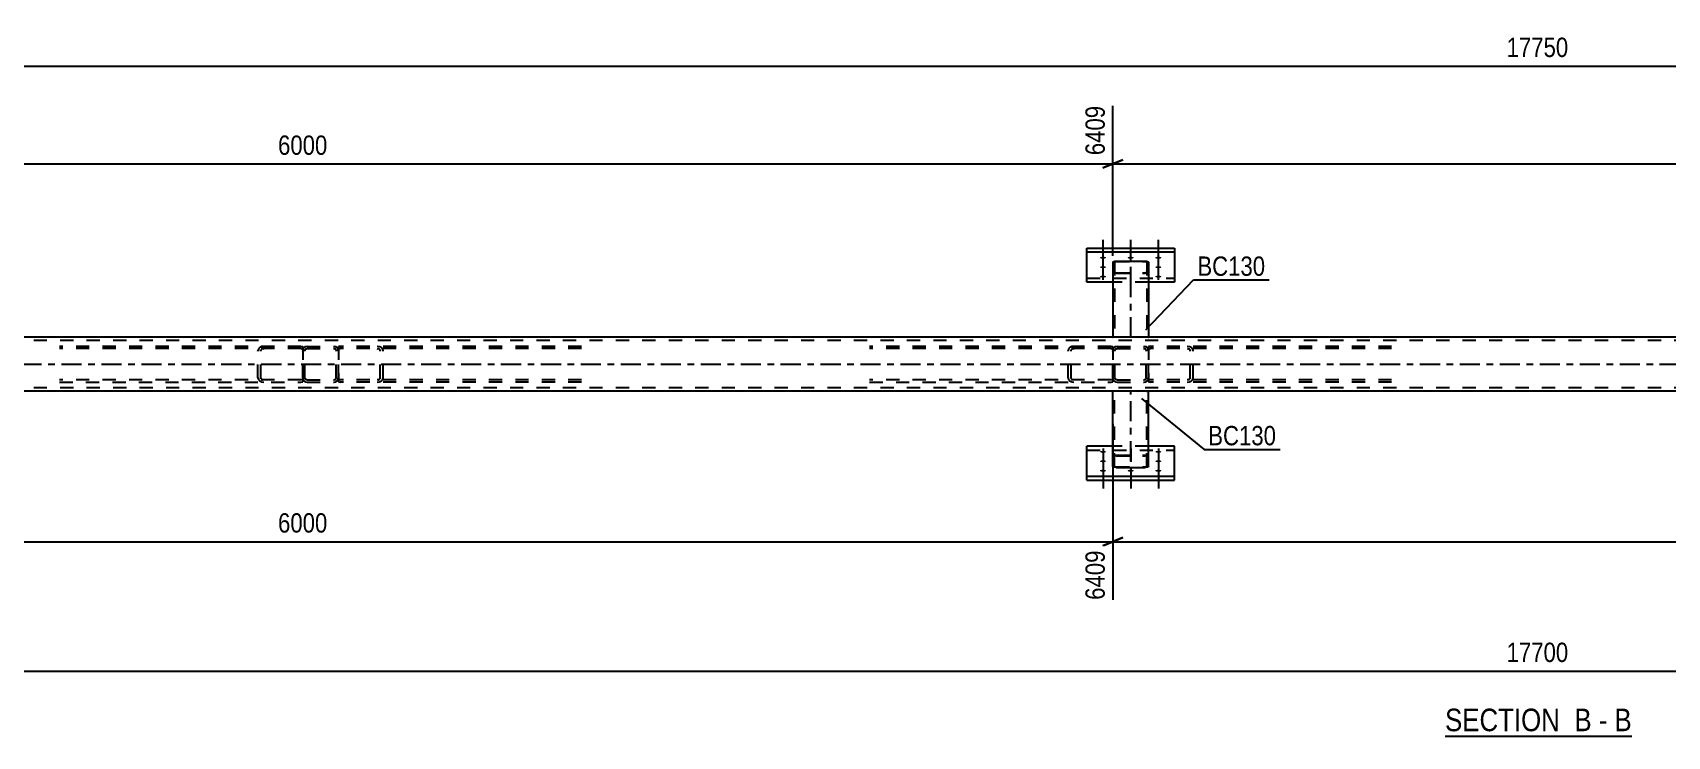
# Model space of a CAD drawing. Header units: millimetres. Extents: x 0 to 1189, y 0 to 841.
# Drawn here: x 172 to 414.2, y 322.6 to 426.8 of the extents above; entities that cross this region are included whole.
import ezdxf

# ---------------------------------------------------------------- set-up
doc = ezdxf.new("R2010")
doc.units = ezdxf.units.MM
doc.linetypes.add('DXK_LINE_DOT2', pattern=[3.9198, 1.9599, -1.9599])
doc.linetypes.add('DXK_LINE_DOT3', pattern=[5.9187, 2.979, -0.9799, 0.9799, -0.9799])
doc.styles.add('Arial Narrow', font='ARIALN.TTF', dxfattribs={"height": 0.2})

# ---------------------------------------------------------------- blocks, each defined once
blk = doc.blocks.new('Unknown-717048542-21 - 5580')
at = {"color": 6, "linetype": 'Continuous'}
blk.add_line((381.24, 322.64), (408.89, 322.64), dxfattribs=at)
at = {"color": 0, "linetype": 'Continuous'}
blk.add_wipeout([(399.35, 323.39), (399.35, 326.89), (381.24, 326.89), (381.24, 323.39)], dxfattribs=at)
at = {"color": 7, "linetype": 'Continuous', "style": 'Arial Narrow'}
blk.add_text('SECTION ', height=3.34, dxfattribs=at).set_placement((381.24, 323.39))
at = {"color": 0, "linetype": 'Continuous'}
blk.add_wipeout([(402.96, 323.39), (402.96, 326.89), (400.4, 326.89), (400.4, 323.39)], dxfattribs=at)
at = {"color": 7, "linetype": 'Continuous', "style": 'Arial Narrow'}
blk.add_text('B', height=3.34, dxfattribs=at).set_placement((400.4, 323.39))
at = {"color": 0, "linetype": 'Continuous'}
blk.add_wipeout([(405.28, 323.39), (405.28, 326.89), (404.01, 326.89), (404.01, 323.39)], dxfattribs=at)
at = {"color": 7, "linetype": 'Continuous', "style": 'Arial Narrow'}
blk.add_text('-', height=3.34, dxfattribs=at).set_placement((404.01, 323.39))
at = {"color": 0, "linetype": 'Continuous'}
blk.add_wipeout([(408.89, 323.39), (408.89, 326.89), (406.33, 326.89), (406.33, 323.39)], dxfattribs=at)
at = {"color": 7, "linetype": 'Continuous', "style": 'Arial Narrow'}
blk.add_text('B', height=3.34, dxfattribs=at).set_placement((406.33, 323.39))
blk = doc.blocks.new('Bolt-717048542-5727 - 5580')
at = {"linetype": 'Continuous'}
for points in [[(330.57, 364.63), (330.47, 364.63), (330.39, 364.64), (330.31, 364.65), (330.24, 364.68), (330.18, 364.7), (330.15, 364.73), (330.13, 364.76), (330.13, 364.79), (330.15, 364.82), (330.18, 364.85), (330.24, 364.88), (330.31, 364.9), (330.39, 364.91), (330.47, 364.92), (330.57, 364.93), (330.66, 364.92), (330.74, 364.91), (330.82, 364.9), (330.89, 364.88), (330.95, 364.85), (330.98, 364.82), (331, 364.79), (331, 364.76), (330.98, 364.73), (330.95, 364.7), (330.89, 364.68), (330.82, 364.65), (330.74, 364.64), (330.66, 364.63)], [(330.57, 363.22), (330.47, 363.23), (330.39, 363.24), (330.31, 363.25), (330.24, 363.27), (330.18, 363.3), (330.15, 363.33), (330.13, 363.36), (330.13, 363.39), (330.15, 363.42), (330.18, 363.45), (330.24, 363.47), (330.31, 363.5), (330.39, 363.51), (330.47, 363.52), (330.57, 363.52), (330.66, 363.52), (330.74, 363.51), (330.82, 363.5), (330.89, 363.47), (330.95, 363.45), (330.98, 363.42), (331, 363.39), (331, 363.36), (330.98, 363.33), (330.95, 363.3), (330.89, 363.27), (330.82, 363.25), (330.74, 363.24), (330.66, 363.23)], [(338.77, 364.63), (338.67, 364.63), (338.59, 364.64), (338.51, 364.65), (338.44, 364.68), (338.38, 364.7), (338.35, 364.73), (338.33, 364.76), (338.33, 364.79), (338.35, 364.82), (338.38, 364.85), (338.44, 364.88), (338.51, 364.9), (338.59, 364.91), (338.67, 364.92), (338.77, 364.93), (338.86, 364.92), (338.94, 364.91), (339.02, 364.9), (339.09, 364.88), (339.15, 364.85), (339.18, 364.82), (339.2, 364.79), (339.2, 364.76), (339.18, 364.73), (339.15, 364.7), (339.09, 364.68), (339.02, 364.65), (338.94, 364.64), (338.86, 364.63)], [(338.77, 363.22), (338.67, 363.23), (338.59, 363.24), (338.51, 363.25), (338.44, 363.27), (338.38, 363.3), (338.35, 363.33), (338.33, 363.36), (338.33, 363.39), (338.35, 363.42), (338.38, 363.45), (338.44, 363.47), (338.51, 363.5), (338.59, 363.51), (338.67, 363.52), (338.77, 363.52), (338.86, 363.52), (338.94, 363.51), (339.02, 363.5), (339.09, 363.47), (339.15, 363.45), (339.18, 363.42), (339.2, 363.39), (339.2, 363.36), (339.18, 363.33), (339.15, 363.3), (339.09, 363.27), (339.02, 363.25), (338.94, 363.24), (338.86, 363.23)], [(330.57, 361.82), (330.47, 361.82), (330.39, 361.83), (330.31, 361.85), (330.24, 361.87), (330.18, 361.9), (330.15, 361.92), (330.13, 361.96), (330.13, 361.99), (330.15, 362.02), (330.18, 362.05), (330.24, 362.07), (330.31, 362.09), (330.39, 362.11), (330.47, 362.12), (330.57, 362.12), (330.66, 362.12), (330.74, 362.11), (330.82, 362.09), (330.89, 362.07), (330.95, 362.05), (330.98, 362.02), (331, 361.99), (331, 361.96), (330.98, 361.92), (330.95, 361.9), (330.89, 361.87), (330.82, 361.85), (330.74, 361.83), (330.66, 361.82)], [(334.67, 361.82), (334.57, 361.82), (334.49, 361.83), (334.41, 361.85), (334.34, 361.87), (334.28, 361.9), (334.25, 361.92), (334.23, 361.96), (334.23, 361.99), (334.25, 362.02), (334.28, 362.05), (334.34, 362.07), (334.41, 362.09), (334.49, 362.11), (334.57, 362.12), (334.67, 362.12), (334.76, 362.12), (334.84, 362.11), (334.92, 362.09), (334.99, 362.07), (335.05, 362.05), (335.08, 362.02), (335.1, 361.99), (335.1, 361.96), (335.08, 361.92), (335.05, 361.9), (334.99, 361.87), (334.92, 361.85), (334.84, 361.83), (334.76, 361.82)], [(338.77, 361.82), (338.67, 361.82), (338.59, 361.83), (338.51, 361.85), (338.44, 361.87), (338.38, 361.9), (338.35, 361.92), (338.33, 361.96), (338.33, 361.99), (338.35, 362.02), (338.38, 362.05), (338.44, 362.07), (338.51, 362.09), (338.59, 362.11), (338.67, 362.12), (338.77, 362.12), (338.86, 362.12), (338.94, 362.11), (339.02, 362.09), (339.09, 362.07), (339.15, 362.05), (339.18, 362.02), (339.2, 361.99), (339.2, 361.96), (339.18, 361.92), (339.15, 361.9), (339.09, 361.87), (339.02, 361.85), (338.94, 361.83), (338.86, 361.82)]]:
    blk.add_hatch(color=1, dxfattribs=at).paths.add_polyline_path(points)
at = {"color": 1, "linetype": 'Continuous'}
for p, q in [((330.57, 365.26), (330.57, 362.14)), ((330.57, 363.86), (330.57, 360.74)), ((338.77, 365.26), (338.77, 362.14)), ((338.77, 363.86), (338.77, 360.74)), ((330.57, 362.46), (330.57, 359.34)), ((334.67, 362.46), (334.67, 359.34)), ((338.77, 362.46), (338.77, 359.34))]:
    blk.add_line(p, q, dxfattribs=at)
at = {"color": 1, "linetype": 'DXK_LINE_DOT2'}
blk.add_line((334.67, 365.26), (334.67, 362.14), dxfattribs=at)
blk = doc.blocks.new('Part-717048542-5583 - 5580')
at = {"color": 7, "linetype": 'DXK_LINE_DOT2'}
for p, q in [((212.66, 380.39), (212.41, 380.34)), ((212.66, 380.39), (216.66, 380.39)), ((216.9, 380.34), (216.66, 380.39)), ((212.07, 379.99), (212.02, 379.75)), ((212.02, 375.75), (212.02, 379.75)), ((212.34, 379.75), (212.36, 379.87)), ((212.34, 375.75), (212.34, 379.75)), ((212.53, 380.04), (212.66, 380.07)), ((212.66, 380.07), (216.66, 380.07)), ((216.66, 380.07), (216.78, 380.04)), ((216.95, 379.87), (216.98, 379.75)), ((216.98, 375.75), (216.98, 379.75)), ((217.3, 379.75), (217.25, 379.99)), ((217.3, 375.75), (217.3, 379.75)), ((212.02, 375.75), (212.07, 375.5)), ((212.36, 375.62), (212.34, 375.75)), ((212.66, 375.43), (212.53, 375.45)), ((212.66, 375.43), (216.66, 375.43)), ((216.78, 375.45), (216.66, 375.43)), ((216.98, 375.75), (216.95, 375.62)), ((217.25, 375.5), (217.3, 375.75)), ((212.41, 375.16), (212.66, 375.11)), ((212.66, 375.11), (216.66, 375.11)), ((216.66, 375.11), (216.9, 375.16))]:
    blk.add_line(p, q, dxfattribs=at)
for centre, radius, start, end in [((212.66, 379.75), 0.64, 112.5, 157.5), ((216.66, 379.75), 0.64, 22.5, 67.5), ((212.66, 379.75), 0.32, 112.5, 157.5), ((216.66, 379.75), 0.32, 22.5, 67.5), ((212.66, 375.75), 0.64, 202.5, 247.5), ((212.66, 375.75), 0.32, 202.5, 247.5), ((216.66, 375.75), 0.32, 292.5, 337.5), ((216.66, 375.75), 0.64, 292.5, 337.5)]:
    blk.add_arc(centre, radius, start, end, dxfattribs=at)
blk = doc.blocks.new('Part-717048542-5632 - 5580')
at = {"color": 2, "linetype": 'Continuous'}
for p, q in [((328.17, 389.9), (328.17, 394.94)), ((328.17, 394.94), (341.17, 394.94)), ((341.17, 394.94), (341.17, 389.9)), ((341.17, 394.34), (328.17, 394.34)), ((332.03, 389.9), (328.17, 389.9)), ((341.17, 389.9), (337.31, 389.9))]:
    blk.add_line(p, q, dxfattribs=at)
at = {"color": 7, "linetype": 'DXK_LINE_DOT2'}
for p, q in [((328.17, 390.5), (341.17, 390.5)), ((337.31, 389.9), (332.03, 389.9))]:
    blk.add_line(p, q, dxfattribs=at)
blk = doc.blocks.new('Part-717048542-5596 - 5580')
at = {"color": 7, "linetype": 'DXK_LINE_DOT2'}
for p, q in [((332.66, 380.39), (332.41, 380.34)), ((332.66, 380.39), (336.66, 380.39)), ((336.9, 380.34), (336.66, 380.39)), ((332.07, 379.99), (332.02, 379.75)), ((332.02, 375.75), (332.02, 379.75)), ((332.34, 379.75), (332.36, 379.87)), ((332.34, 375.75), (332.34, 379.75)), ((332.53, 380.04), (332.66, 380.07)), ((332.66, 380.07), (336.66, 380.07)), ((336.66, 380.07), (336.78, 380.04)), ((336.95, 379.87), (336.98, 379.75)), ((336.98, 375.75), (336.98, 379.75)), ((337.3, 379.75), (337.25, 379.99)), ((337.3, 375.75), (337.3, 379.75)), ((332.02, 375.75), (332.07, 375.5)), ((332.36, 375.62), (332.34, 375.75)), ((332.66, 375.43), (332.53, 375.45)), ((332.66, 375.43), (336.66, 375.43)), ((336.78, 375.45), (336.66, 375.43)), ((336.98, 375.75), (336.95, 375.62)), ((337.25, 375.5), (337.3, 375.75)), ((332.41, 375.16), (332.66, 375.11)), ((332.66, 375.11), (336.66, 375.11)), ((336.66, 375.11), (336.9, 375.16))]:
    blk.add_line(p, q, dxfattribs=at)
for centre, radius, start, end in [((332.66, 379.75), 0.64, 112.5, 157.5), ((336.66, 379.75), 0.64, 22.5, 67.5), ((332.66, 379.75), 0.32, 112.5, 157.5), ((336.66, 379.75), 0.32, 22.5, 67.5), ((332.66, 375.75), 0.64, 202.5, 247.5), ((332.66, 375.75), 0.32, 202.5, 247.5), ((336.66, 375.75), 0.32, 292.5, 337.5), ((336.66, 375.75), 0.64, 292.5, 337.5)]:
    blk.add_arc(centre, radius, start, end, dxfattribs=at)
blk = doc.blocks.new('Bolt-717048542-5715 - 5580')
at = {"linetype": 'Continuous'}
for points in [[(330.57, 393.67), (330.66, 393.67), (330.74, 393.66), (330.82, 393.64), (330.89, 393.62), (330.95, 393.6), (330.98, 393.57), (331, 393.54), (331, 393.51), (330.98, 393.48), (330.95, 393.45), (330.89, 393.42), (330.82, 393.4), (330.74, 393.39), (330.66, 393.38), (330.57, 393.37), (330.47, 393.38), (330.39, 393.39), (330.31, 393.4), (330.24, 393.42), (330.18, 393.45), (330.15, 393.48), (330.13, 393.51), (330.13, 393.54), (330.15, 393.57), (330.18, 393.6), (330.24, 393.62), (330.31, 393.64), (330.39, 393.66), (330.47, 393.67)], [(334.67, 393.67), (334.76, 393.67), (334.84, 393.66), (334.92, 393.64), (334.99, 393.62), (335.05, 393.6), (335.08, 393.57), (335.1, 393.54), (335.1, 393.51), (335.08, 393.48), (335.05, 393.45), (334.99, 393.42), (334.92, 393.4), (334.84, 393.39), (334.76, 393.38), (334.67, 393.37), (334.57, 393.38), (334.49, 393.39), (334.41, 393.4), (334.34, 393.42), (334.28, 393.45), (334.25, 393.48), (334.23, 393.51), (334.23, 393.54), (334.25, 393.57), (334.28, 393.6), (334.34, 393.62), (334.41, 393.64), (334.49, 393.66), (334.57, 393.67)], [(338.77, 393.67), (338.86, 393.67), (338.94, 393.66), (339.02, 393.64), (339.09, 393.62), (339.15, 393.6), (339.18, 393.57), (339.2, 393.54), (339.2, 393.51), (339.18, 393.48), (339.15, 393.45), (339.09, 393.42), (339.02, 393.4), (338.94, 393.39), (338.86, 393.38), (338.77, 393.37), (338.67, 393.38), (338.59, 393.39), (338.51, 393.4), (338.44, 393.42), (338.38, 393.45), (338.35, 393.48), (338.33, 393.51), (338.33, 393.54), (338.35, 393.57), (338.38, 393.6), (338.44, 393.62), (338.51, 393.64), (338.59, 393.66), (338.67, 393.67)], [(330.57, 392.27), (330.66, 392.27), (330.74, 392.26), (330.82, 392.24), (330.89, 392.22), (330.95, 392.2), (330.98, 392.17), (331, 392.14), (331, 392.1), (330.98, 392.07), (330.95, 392.05), (330.89, 392.02), (330.82, 392), (330.74, 391.98), (330.66, 391.97), (330.57, 391.97), (330.47, 391.97), (330.39, 391.98), (330.31, 392), (330.24, 392.02), (330.18, 392.05), (330.15, 392.07), (330.13, 392.1), (330.13, 392.14), (330.15, 392.17), (330.18, 392.2), (330.24, 392.22), (330.31, 392.24), (330.39, 392.26), (330.47, 392.27)], [(330.57, 390.87), (330.66, 390.87), (330.74, 390.86), (330.82, 390.84), (330.89, 390.82), (330.95, 390.79), (330.98, 390.76), (331, 390.73), (331, 390.7), (330.98, 390.67), (330.95, 390.64), (330.89, 390.62), (330.82, 390.6), (330.74, 390.58), (330.66, 390.57), (330.57, 390.57), (330.47, 390.57), (330.39, 390.58), (330.31, 390.6), (330.24, 390.62), (330.18, 390.64), (330.15, 390.67), (330.13, 390.7), (330.13, 390.73), (330.15, 390.76), (330.18, 390.79), (330.24, 390.82), (330.31, 390.84), (330.39, 390.86), (330.47, 390.87)], [(338.77, 392.27), (338.86, 392.27), (338.94, 392.26), (339.02, 392.24), (339.09, 392.22), (339.15, 392.2), (339.18, 392.17), (339.2, 392.14), (339.2, 392.1), (339.18, 392.07), (339.15, 392.05), (339.09, 392.02), (339.02, 392), (338.94, 391.98), (338.86, 391.97), (338.77, 391.97), (338.67, 391.97), (338.59, 391.98), (338.51, 392), (338.44, 392.02), (338.38, 392.05), (338.35, 392.07), (338.33, 392.1), (338.33, 392.14), (338.35, 392.17), (338.38, 392.2), (338.44, 392.22), (338.51, 392.24), (338.59, 392.26), (338.67, 392.27)], [(338.77, 390.87), (338.86, 390.87), (338.94, 390.86), (339.02, 390.84), (339.09, 390.82), (339.15, 390.79), (339.18, 390.76), (339.2, 390.73), (339.2, 390.7), (339.18, 390.67), (339.15, 390.64), (339.09, 390.62), (339.02, 390.6), (338.94, 390.58), (338.86, 390.57), (338.77, 390.57), (338.67, 390.57), (338.59, 390.58), (338.51, 390.6), (338.44, 390.62), (338.38, 390.64), (338.35, 390.67), (338.33, 390.7), (338.33, 390.73), (338.35, 390.76), (338.38, 390.79), (338.44, 390.82), (338.51, 390.84), (338.59, 390.86), (338.67, 390.87)]]:
    blk.add_hatch(color=1, dxfattribs=at).paths.add_polyline_path(points)
at = {"color": 1, "linetype": 'Continuous'}
for p, q in [((330.57, 393.03), (330.57, 396.15)), ((330.57, 391.63), (330.57, 394.75)), ((334.67, 393.03), (334.67, 396.15)), ((338.77, 393.03), (338.77, 396.15)), ((338.77, 391.63), (338.77, 394.75)), ((330.57, 390.23), (330.57, 393.35)), ((338.77, 390.23), (338.77, 393.35))]:
    blk.add_line(p, q, dxfattribs=at)
at = {"color": 1, "linetype": 'DXK_LINE_DOT2'}
blk.add_line((334.67, 390.23), (334.67, 393.35), dxfattribs=at)
blk = doc.blocks.new('Part-717048542-5603 - 5580')
at = {"color": 7, "linetype": 'DXK_LINE_DOT2'}
for p, q in [((337.55, 380.39), (337.3, 380.35)), ((337.3, 380.35), (337.3, 375.14)), ((373.32, 380.39), (337.55, 380.39)), ((343.38, 380.34), (343.04, 380.39)), ((337.3, 380), (337.39, 380.04)), ((337.39, 380.04), (337.55, 380.07)), ((373.32, 380.07), (337.55, 380.07)), ((343.04, 380.07), (343.21, 380.04)), ((343.45, 379.87), (343.48, 379.75)), ((343.48, 375.75), (343.48, 379.75)), ((343.92, 379.75), (343.86, 379.99)), ((343.92, 375.75), (343.92, 379.75)), ((337.39, 375.45), (337.3, 375.49)), ((337.55, 375.43), (337.39, 375.45)), ((373.32, 375.43), (337.55, 375.43)), ((343.21, 375.45), (343.04, 375.43)), ((343.48, 375.75), (343.45, 375.62)), ((343.86, 375.5), (343.92, 375.75)), ((337.3, 375.14), (337.55, 375.11)), ((373.32, 375.11), (337.55, 375.11)), ((343.04, 375.11), (343.38, 375.16))]:
    blk.add_line(p, q, dxfattribs=at)
for centre, radius, start, end in [((343.18, 379.56), 0.802, 32.4104, 75.4453), ((343.11, 379.65), 0.401, 32.4104, 75.4453), ((343.11, 375.84), 0.401, 284.5547, 327.5896), ((343.18, 375.93), 0.802, 284.5547, 327.5896)]:
    blk.add_arc(centre, radius, start, end, dxfattribs=at)
blk = doc.blocks.new('Part-717048542-5606 - 5580')
at = {"color": 7, "linetype": 'DXK_LINE_DOT2'}
for p, q in [((217.55, 380.39), (217.3, 380.35)), ((217.3, 380.35), (217.3, 375.14)), ((253.32, 380.39), (217.55, 380.39)), ((223.38, 380.34), (223.04, 380.39)), ((217.3, 380), (217.39, 380.04)), ((217.39, 380.04), (217.55, 380.07)), ((253.32, 380.07), (217.55, 380.07)), ((223.04, 380.07), (223.21, 380.04)), ((223.45, 379.87), (223.48, 379.75)), ((223.48, 375.75), (223.48, 379.75)), ((223.92, 379.75), (223.86, 379.99)), ((223.92, 375.75), (223.92, 379.75)), ((217.39, 375.45), (217.3, 375.49)), ((217.55, 375.43), (217.39, 375.45)), ((253.32, 375.43), (217.55, 375.43)), ((223.21, 375.45), (223.04, 375.43)), ((223.48, 375.75), (223.45, 375.62)), ((223.86, 375.5), (223.92, 375.75)), ((217.3, 375.14), (217.55, 375.11)), ((253.32, 375.11), (217.55, 375.11)), ((223.04, 375.11), (223.38, 375.16))]:
    blk.add_line(p, q, dxfattribs=at)
for centre, radius, start, end in [((223.18, 379.56), 0.802, 32.4104, 75.4453), ((223.11, 379.65), 0.401, 32.4104, 75.4453), ((223.11, 375.84), 0.401, 284.5547, 327.5896), ((223.18, 375.93), 0.802, 284.5547, 327.5896)]:
    blk.add_arc(centre, radius, start, end, dxfattribs=at)
blk = doc.blocks.new('Part-717048542-5617 - 5580')
at = {"color": 7, "linetype": 'DXK_LINE_DOT2'}
for p, q in [((331.76, 380.39), (295.99, 380.39)), ((326.27, 380.39), (325.93, 380.34)), ((331.76, 380.39), (332.02, 380.35)), ((332.02, 380.35), (332.02, 375.14)), ((331.76, 380.07), (295.99, 380.07)), ((325.46, 379.99), (325.39, 379.75)), ((325.39, 375.75), (325.39, 379.75)), ((325.83, 379.75), (325.86, 379.87)), ((325.83, 375.75), (325.83, 379.75)), ((326.1, 380.04), (326.27, 380.07)), ((331.76, 380.07), (331.93, 380.04)), ((331.93, 380.04), (332.02, 380)), ((331.76, 375.43), (295.99, 375.43)), ((325.39, 375.75), (325.46, 375.5)), ((325.86, 375.62), (325.83, 375.75)), ((326.27, 375.43), (326.1, 375.45)), ((331.93, 375.45), (331.76, 375.43)), ((332.02, 375.49), (331.93, 375.45)), ((295.99, 375.11), (331.76, 375.11)), ((325.93, 375.16), (326.27, 375.11)), ((331.76, 375.11), (332.02, 375.14))]:
    blk.add_line(p, q, dxfattribs=at)
for centre, radius, start, end in [((326.13, 379.56), 0.802, 104.5547, 147.5896), ((326.2, 379.65), 0.401, 104.5547, 147.5896), ((326.13, 375.93), 0.802, 212.4104, 255.4453), ((326.2, 375.84), 0.401, 212.4104, 255.4453)]:
    blk.add_arc(centre, radius, start, end, dxfattribs=at)
blk = doc.blocks.new('Part-717048542-5687 - 5580')
at = {"color": 2, "linetype": 'Continuous'}
for p, q in [((328.17, 360.55), (328.17, 365.6)), ((332.03, 365.6), (328.17, 365.6)), ((341.17, 365.6), (337.31, 365.6)), ((341.17, 360.55), (341.17, 365.6)), ((328.17, 361.15), (341.17, 361.15)), ((328.17, 360.55), (341.17, 360.55))]:
    blk.add_line(p, q, dxfattribs=at)
at = {"color": 7, "linetype": 'DXK_LINE_DOT2'}
for p, q in [((328.17, 365), (341.17, 365)), ((337.31, 365.6), (332.03, 365.6))]:
    blk.add_line(p, q, dxfattribs=at)
blk = doc.blocks.new('Part-717048542-5618 - 5580')
at = {"color": 7, "linetype": 'DXK_LINE_DOT2'}
for p, q in [((211.76, 380.39), (175.99, 380.39)), ((206.27, 380.39), (205.93, 380.34)), ((211.76, 380.39), (212.02, 380.35)), ((212.02, 380.35), (212.02, 375.14)), ((211.76, 380.07), (175.99, 380.07)), ((205.46, 379.99), (205.39, 379.75)), ((205.39, 375.75), (205.39, 379.75)), ((205.83, 379.75), (205.86, 379.87)), ((205.83, 375.75), (205.83, 379.75)), ((206.1, 380.04), (206.27, 380.07)), ((211.76, 380.07), (211.93, 380.04)), ((211.93, 380.04), (212.02, 380)), ((211.76, 375.43), (175.99, 375.43)), ((205.39, 375.75), (205.46, 375.5)), ((205.86, 375.62), (205.83, 375.75)), ((206.27, 375.43), (206.1, 375.45)), ((211.93, 375.45), (211.76, 375.43)), ((212.02, 375.49), (211.93, 375.45)), ((175.99, 375.11), (211.76, 375.11)), ((205.93, 375.16), (206.27, 375.11)), ((211.76, 375.11), (212.02, 375.14))]:
    blk.add_line(p, q, dxfattribs=at)
for centre, radius, start, end in [((206.13, 379.56), 0.802, 104.5547, 147.5896), ((206.2, 379.65), 0.401, 104.5547, 147.5896), ((206.13, 375.93), 0.802, 212.4104, 255.4453), ((206.2, 375.84), 0.401, 212.4104, 255.4453)]:
    blk.add_arc(centre, radius, start, end, dxfattribs=at)
blk = doc.blocks.new('Part-717048542-5657 - 5580')
at = {"color": 2, "linetype": 'Continuous'}
for p, q in [((332.03, 392.86), (332.06, 392.92)), ((332.03, 392.86), (332.03, 381.75)), ((332.06, 392.92), (332.17, 392.98)), ((332.17, 392.98), (332.32, 393.01)), ((332.32, 393.01), (332.51, 393.02)), ((332.51, 393.02), (336.83, 393.02)), ((336.83, 393.02), (337.01, 393.01)), ((337.01, 393.01), (337.17, 392.98)), ((337.17, 392.98), (337.27, 392.92)), ((337.27, 392.92), (337.31, 392.86)), ((337.31, 392.86), (337.31, 381.75)), ((337.27, 381.75), (332.06, 381.75)), ((337.27, 381.75), (337.27, 381.75))]:
    blk.add_line(p, q, dxfattribs=at)
at = {"color": 7, "linetype": 'DXK_LINE_DOT2'}
for p, q in [((332.28, 392.89), (332.27, 392.86)), ((332.27, 392.86), (332.27, 381.75)), ((332.34, 392.92), (332.28, 392.89)), ((332.41, 392.93), (332.34, 392.92)), ((332.51, 392.94), (332.41, 392.93)), ((332.51, 392.94), (336.83, 392.94)), ((336.92, 392.93), (336.83, 392.94)), ((337, 392.92), (336.92, 392.93)), ((337.05, 392.89), (337, 392.92)), ((337.07, 392.86), (337.05, 392.89)), ((337.07, 392.86), (337.07, 381.75)), ((332.06, 391.32), (332.03, 391.38)), ((332.17, 391.27), (332.06, 391.32)), ((332.32, 391.23), (332.17, 391.27)), ((332.27, 391.38), (332.28, 391.35)), ((332.28, 391.35), (332.34, 391.32)), ((332.51, 391.22), (332.32, 391.23)), ((332.34, 391.32), (332.41, 391.31)), ((332.41, 391.31), (332.51, 391.3)), ((332.51, 391.3), (336.83, 391.3)), ((332.51, 391.22), (336.83, 391.22)), ((336.83, 391.3), (336.92, 391.31)), ((337.01, 391.23), (336.83, 391.22)), ((336.92, 391.31), (337, 391.32)), ((337, 391.32), (337.01, 391.33)), ((337.01, 391.33), (337.05, 391.35)), ((337.17, 391.27), (337.01, 391.23)), ((337.05, 391.35), (337.07, 391.38)), ((337.27, 391.32), (337.17, 391.27)), ((337.31, 391.38), (337.27, 391.32)), ((332.03, 381.75), (332.06, 381.75)), ((332.06, 381.75), (332.03, 381.75)), ((337.05, 381.75), (337.07, 381.75)), ((337.27, 381.75), (337.31, 381.75)), ((337.31, 381.75), (337.27, 381.75))]:
    blk.add_line(p, q, dxfattribs=at)
at = {"color": 7, "linetype": 'DXK_LINE_DOT3'}
blk.add_line((334.67, 381.75), (334.67, 392.12), dxfattribs=at)
blk = doc.blocks.new('Part-717048542-5686 - 5580')
at = {"color": 2, "linetype": 'Continuous'}
for p, q in [((332.03, 362.63), (332.03, 373.75)), ((337.27, 373.75), (332.06, 373.75)), ((337.31, 362.63), (337.31, 373.75)), ((332.06, 362.57), (332.03, 362.63)), ((332.17, 362.52), (332.06, 362.57)), ((332.32, 362.48), (332.17, 362.52)), ((332.51, 362.47), (332.32, 362.48)), ((332.51, 362.47), (336.83, 362.47)), ((337.01, 362.48), (336.83, 362.47)), ((337.17, 362.52), (337.01, 362.48)), ((337.27, 362.57), (337.17, 362.52)), ((337.31, 362.63), (337.27, 362.57))]:
    blk.add_line(p, q, dxfattribs=at)
at = {"color": 7, "linetype": 'DXK_LINE_DOT2'}
for p, q in [((332.06, 373.75), (332.03, 373.75)), ((332.03, 373.75), (332.06, 373.75)), ((332.27, 362.63), (332.27, 373.75)), ((337, 373.75), (337.01, 373.75)), ((337.01, 373.75), (337.05, 373.75)), ((337.05, 373.75), (337.07, 373.75)), ((337.07, 362.63), (337.07, 373.75)), ((337.31, 373.75), (337.27, 373.75)), ((337.31, 373.75), (337.27, 373.75)), ((332.03, 364.11), (332.06, 364.18)), ((332.06, 364.18), (332.17, 364.23)), ((332.17, 364.23), (332.32, 364.26)), ((332.28, 364.14), (332.27, 364.11)), ((332.34, 364.17), (332.28, 364.14)), ((332.32, 364.26), (332.51, 364.28)), ((332.41, 364.19), (332.34, 364.17)), ((332.51, 364.19), (332.41, 364.19)), ((332.51, 364.28), (336.83, 364.28)), ((332.51, 364.19), (336.83, 364.19)), ((336.83, 364.28), (337.01, 364.26)), ((336.92, 364.19), (336.83, 364.19)), ((337, 364.17), (336.92, 364.19)), ((337, 364.17), (337.01, 364.16)), ((337.01, 364.26), (337.17, 364.23)), ((337.01, 364.16), (337.05, 364.14)), ((337.07, 364.11), (337.05, 364.14)), ((337.17, 364.23), (337.27, 364.18)), ((337.27, 364.18), (337.31, 364.11)), ((332.27, 362.63), (332.28, 362.6)), ((332.28, 362.6), (332.34, 362.58)), ((332.34, 362.58), (332.41, 362.56)), ((332.41, 362.56), (332.51, 362.55)), ((332.51, 362.55), (336.83, 362.55)), ((336.83, 362.55), (336.92, 362.56)), ((336.92, 362.56), (337, 362.58)), ((337, 362.58), (337.05, 362.6)), ((337.05, 362.6), (337.07, 362.63))]:
    blk.add_line(p, q, dxfattribs=at)
at = {"color": 7, "linetype": 'DXK_LINE_DOT3'}
blk.add_line((334.67, 363.37), (334.67, 373.75), dxfattribs=at)
blk = doc.blocks.new('Part-717048542-5710 - 5580')
at = {"color": 7, "linetype": 'DXK_LINE_DOT2'}
for p, q in [((703.3, 381.27), (75.66, 381.27)), ((703.3, 381.75), (92.05, 381.75)), ((337.27, 381.75), (332.06, 381.75)), ((703.3, 374.23), (75.66, 374.23)), ((703.3, 373.75), (92.05, 373.75)), ((337.27, 373.75), (332.06, 373.75))]:
    blk.add_line(p, q, dxfattribs=at)
at = {"color": 2, "linetype": 'Continuous'}
for p, q in [((332.06, 381.75), (97.26, 381.75)), ((572.06, 381.75), (337.27, 381.75)), ((332.06, 373.75), (97.26, 373.75)), ((572.06, 373.75), (337.27, 373.75))]:
    blk.add_line(p, q, dxfattribs=at)
at = {"color": 7, "linetype": 'DXK_LINE_DOT3'}
blk.add_line((75.66, 377.75), (703.3, 377.75), dxfattribs=at)
blk = doc.blocks.new('StraightDimension-717048542-5921 - 5580')
at = {"color": 7, "linetype": 'Continuous'}
for p, q in [((92.02, 393.81), (92.02, 414.2)), ((332.03, 393.81), (332.03, 416.03)), ((93.52, 408.01), (90.52, 406.81)), ((92.02, 407.41), (332.03, 407.41)), ((330.53, 406.81), (333.53, 408.01))]:
    blk.add_line(p, q, dxfattribs=at)
at = {"color": 0, "linetype": 'Continuous'}
blk.add_wipeout([(331.43, 416.63), (327.23, 416.63), (327.23, 408.11), (331.43, 408.11)], dxfattribs=at)
at = {"color": 0}
blk.add_wipeout([(216.28, 408.16), (216.28, 412.36), (207.76, 412.36), (207.76, 408.16)], dxfattribs=at)
at = {"color": 3, "linetype": 'Continuous', "style": 'Arial Narrow'}
blk.add_text('6409', height=2.863, rotation=90.0002, dxfattribs=at).set_placement((330.83, 408.71))
at = {"color": 3, "style": 'Arial Narrow'}
blk.add_text('6000', height=2.863, dxfattribs=at).set_placement((208.36, 408.76))
blk = doc.blocks.new('StraightDimension-717048542-7743 - 5580')
at = {"color": 7, "linetype": 'Continuous'}
blk.add_line((75.66, 332.29), (714.2, 332.29), dxfattribs=at)
at = {"color": 0}
blk.add_wipeout([(400.1, 333.04), (400.1, 337.24), (389.76, 337.24), (389.76, 333.04)], dxfattribs=at)
at = {"color": 3, "style": 'Arial Narrow'}
blk.add_text('17700', height=2.863, dxfattribs=at).set_placement((390.36, 333.64))
blk = doc.blocks.new('StraightDimension-717048542-5935 - 5580')
at = {"color": 7, "linetype": 'Continuous'}
for p, q in [((572.03, 393.76), (572.03, 417.86)), ((332.03, 393.81), (332.03, 416.03)), ((333.53, 408.01), (330.53, 406.81)), ((332.03, 407.41), (572.03, 407.41)), ((570.53, 406.81), (573.53, 408.01))]:
    blk.add_line(p, q, dxfattribs=at)
at = {"color": 0, "linetype": 'Continuous'}
blk.add_wipeout([(571.43, 418.46), (567.23, 418.46), (567.23, 408.11), (571.43, 408.11)], dxfattribs=at)
at = {"color": 0}
blk.add_wipeout([(456.28, 408.16), (456.28, 412.36), (447.77, 412.36), (447.77, 408.16)], dxfattribs=at)
at = {"color": 3, "linetype": 'Continuous', "style": 'Arial Narrow'}
blk.add_text('12409', height=2.863, rotation=90.0002, dxfattribs=at).set_placement((570.83, 408.71))
at = {"color": 3, "style": 'Arial Narrow'}
blk.add_text('6000', height=2.863, dxfattribs=at).set_placement((448.37, 408.76))
blk = doc.blocks.new('StraightDimension-717048542-8897 - 5580')
at = {"color": 7, "linetype": 'Continuous'}
for p, q in [((332.03, 368.94), (332.03, 342.85)), ((572.03, 368.57), (572.03, 341.02)), ((333.53, 352.06), (330.53, 350.86)), ((332.03, 351.46), (572.03, 351.46)), ((570.53, 350.86), (573.53, 352.06))]:
    blk.add_line(p, q, dxfattribs=at)
at = {"color": 0}
blk.add_wipeout([(456.28, 352.21), (456.28, 356.41), (447.77, 356.41), (447.77, 352.21)], dxfattribs=at)
at = {"color": 0, "linetype": 'Continuous'}
blk.add_wipeout([(571.43, 350.76), (567.23, 350.76), (567.23, 340.42), (571.43, 340.42)], dxfattribs=at)
at = {"color": 3, "style": 'Arial Narrow'}
blk.add_text('6000', height=2.863, dxfattribs=at).set_placement((448.37, 352.81))
at = {"color": 3, "linetype": 'Continuous', "style": 'Arial Narrow'}
blk.add_text('12409', height=2.863, rotation=90.0002, dxfattribs=at).set_placement((570.83, 341.02))
blk = doc.blocks.new('StraightDimension-717048542-8898 - 5580')
at = {"color": 7, "linetype": 'Continuous'}
for p, q in [((332.03, 368.94), (332.03, 342.85)), ((92.02, 367.19), (92.02, 344.68)), ((93.52, 352.06), (90.52, 350.86)), ((92.02, 351.46), (332.03, 351.46)), ((330.53, 350.86), (333.53, 352.06))]:
    blk.add_line(p, q, dxfattribs=at)
at = {"color": 0}
blk.add_wipeout([(216.28, 352.21), (216.28, 356.41), (207.76, 356.41), (207.76, 352.21)], dxfattribs=at)
at = {"color": 0, "linetype": 'Continuous'}
blk.add_wipeout([(331.43, 350.76), (327.23, 350.76), (327.23, 342.25), (331.43, 342.25)], dxfattribs=at)
at = {"color": 3, "style": 'Arial Narrow'}
blk.add_text('6000', height=2.863, dxfattribs=at).set_placement((208.36, 352.81))
at = {"color": 3, "linetype": 'Continuous', "style": 'Arial Narrow'}
blk.add_text('6409', height=2.863, rotation=90.0002, dxfattribs=at).set_placement((330.83, 342.85))
blk = doc.blocks.new('StraightDimension-717048542-9059 - 5580')
at = {"color": 7, "linetype": 'Continuous'}
blk.add_line((74.66, 421.9), (715.2, 421.9), dxfattribs=at)
at = {"color": 0}
blk.add_wipeout([(400.1, 422.65), (400.1, 426.85), (389.76, 426.85), (389.76, 422.65)], dxfattribs=at)
at = {"color": 3, "style": 'Arial Narrow'}
blk.add_text('17750', height=2.863, dxfattribs=at).set_placement((390.36, 423.25))
blk = doc.blocks.new('Mark-717048542-5653 - 5580')
at = {"color": 0}
blk.add_wipeout([(354.59, 390.84), (354.59, 393.84), (344.55, 393.84), (344.55, 390.84)], dxfattribs=at)
blk.add_wipeout([(354.59, 390.84), (354.59, 393.84), (344.55, 393.84), (344.55, 390.84)], dxfattribs=at)
at = {"color": 30, "linetype": 'Continuous'}
for p, q in [((336.9, 382.86), (343.95, 390.24)), ((343.95, 390.24), (355.19, 390.24))]:
    blk.add_line(p, q, dxfattribs=at)
at = {"color": 3, "style": 'Arial Narrow'}
blk.add_text('BC130', height=2.863, dxfattribs=at).set_placement((344.55, 390.84))
blk = doc.blocks.new('Mark-717048542-5682 - 5580')
at = {"color": 0}
blk.add_wipeout([(356.21, 365.74), (356.21, 368.74), (346.16, 368.74), (346.16, 365.74)], dxfattribs=at)
blk.add_wipeout([(356.21, 365.74), (356.21, 368.74), (346.16, 368.74), (346.16, 365.74)], dxfattribs=at)
at = {"color": 30, "linetype": 'Continuous'}
for p, q in [((336.27, 372.67), (345.56, 365.14)), ((345.56, 365.14), (356.81, 365.14))]:
    blk.add_line(p, q, dxfattribs=at)
at = {"color": 3, "style": 'Arial Narrow'}
blk.add_text('BC130', height=2.863, dxfattribs=at).set_placement((346.16, 365.74))

msp = doc.modelspace()

# ---------------------------------------------------------------- block references
for name in ['Part-717048542-5632 - 5580', 'Bolt-717048542-5715 - 5580', 'Part-717048542-5657 - 5580', 'Part-717048542-5710 - 5580', 'Part-717048542-5618 - 5580', 'Part-717048542-5583 - 5580', 'Part-717048542-5606 - 5580', 'Part-717048542-5617 - 5580', 'Part-717048542-5596 - 5580', 'Part-717048542-5603 - 5580', 'Part-717048542-5686 - 5580', 'Part-717048542-5687 - 5580', 'Bolt-717048542-5727 - 5580', 'Unknown-717048542-21 - 5580']:
    msp.add_blockref(name, (0, 0))

# ---------------------------------------------------------------- next in the draw order: block references
for name in ['StraightDimension-717048542-5921 - 5580', 'StraightDimension-717048542-7743 - 5580']:
    msp.add_blockref(name, (0, 0))

# ---------------------------------------------------------------- next in the draw order: block references
for name in ['StraightDimension-717048542-5935 - 5580', 'StraightDimension-717048542-8897 - 5580']:
    msp.add_blockref(name, (0, 0))

# ---------------------------------------------------------------- next in the draw order: block references
for name in ['StraightDimension-717048542-9059 - 5580', 'Mark-717048542-5682 - 5580', 'StraightDimension-717048542-8898 - 5580']:
    msp.add_blockref(name, (0, 0))

# ---------------------------------------------------------------- next in the draw order: block references
msp.add_blockref('Mark-717048542-5653 - 5580', (0, 0))

doc.saveas('drawing.dxf')
